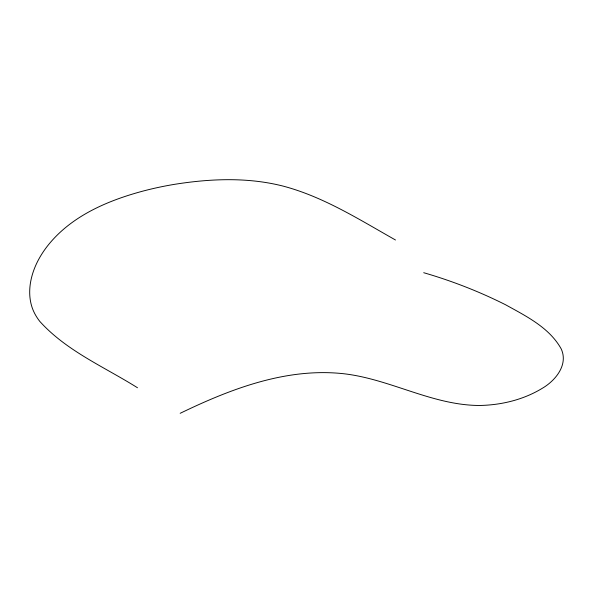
<?xml version="1.0" encoding="UTF-8"?>
<svg xmlns="http://www.w3.org/2000/svg" width="593" height="593" viewBox="0 0 593 593"><rect width="100%" height="100%" fill="white"/><g stroke="black" fill="none" stroke-linecap="round" stroke-linejoin="round"><path stroke-width="0.89" d="M180.176 413.306C230.751 388.86 286.471 367.452 343.673 373.731C390.112 379.023 432.06 405.241 479.322 405.479C501.3 405.123 523.515 399.771 542.373 388.245C555.508 380.565 568.524 364.747 561.193 348.877C549.34 327.558 526.147 316.173 505.621 304.787C479.389 291.593 451.903 280.882 423.706 272.706M395.487 239.995C359.432 219.655 323.8 196.913 283.402 186.18C247.726 177.018 210.211 178.626 174.127 184.401A224.547 129.637 0 0 0 142.046 191.339C106.859 200.894 71.027 216.312 47.803 245.591A207.995 120.082 0 0 0 36.751 263.181C30.258 276.775 27.226 292.831 32.089 307.433A110.513 63.807 0 0 0 39.775 321.369C66.423 350.967 104.316 366.889 137.487 387.755"/></g></svg>
